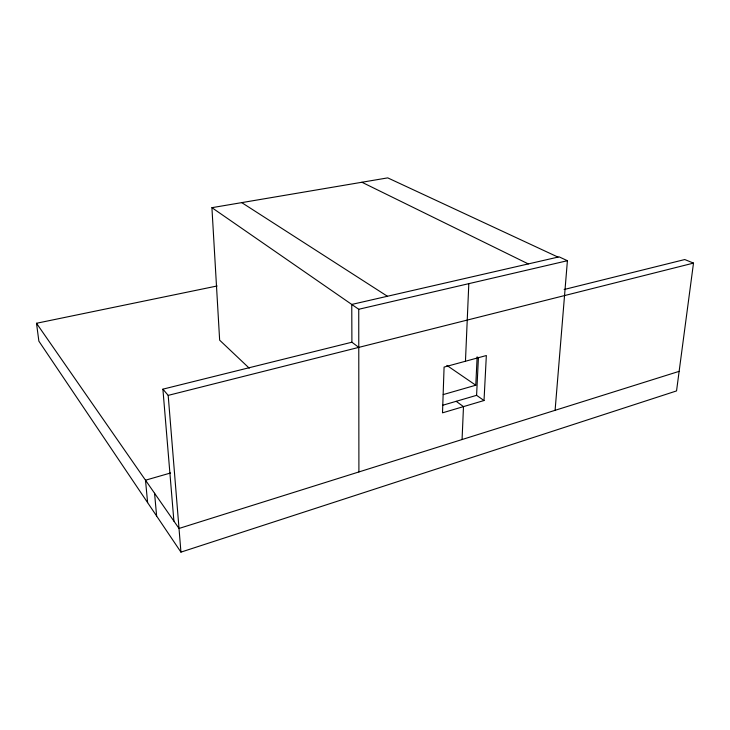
<?xml version="1.0" encoding="UTF-8"?>
<svg xmlns="http://www.w3.org/2000/svg" width="730" height="730" viewBox="0 0 730 730"><rect width="100%" height="100%" fill="white"/><g stroke="black" fill="none" stroke-linecap="round" stroke-linejoin="round"><path stroke-width="1.09" d="M462.063 439.542L463.486 406.619L456.177 401.317M465.457 361.24L468.815 283.651M443.229 394.583L475.777 385.221L477.146 356.797M484.017 400.524L442.508 412.842L444.086 367.08L486.344 355.528L484.017 400.524L476.59 395.332L478.433 357.39M555.092 410.315L567.411 260.71L559.107 256.851L351.76 304.446L351.906 342.215L358.777 347.389M564.126 289.509L684.758 259.542L693.5 263.101L676.537 390.924L180.94 552.126L38.873 341.156L36.5 323.271L217.12 285.977M679.128 371.351L179.014 528.456L36.5 323.271M442.626 405.287L476.59 395.332M170.61 472.976L145.498 480.203L147.615 502.632M351.906 342.215L162.9 389.163L168.183 395.377L693.5 263.101M249.249 368.185L219.648 340.171L211.919 207.676L358.74 309.274L567.411 260.71M211.919 207.676L387.74 177.874L558.012 257.106M361.925 182.254L528.31 263.922M241.74 202.621L387.411 296.261M446.842 365.392L475.777 385.221M154.559 493.252L156.631 516.028M162.9 389.163L173.904 521.101M168.183 395.377L180.94 552.126M358.74 309.274L358.904 471.945"/></g></svg>
